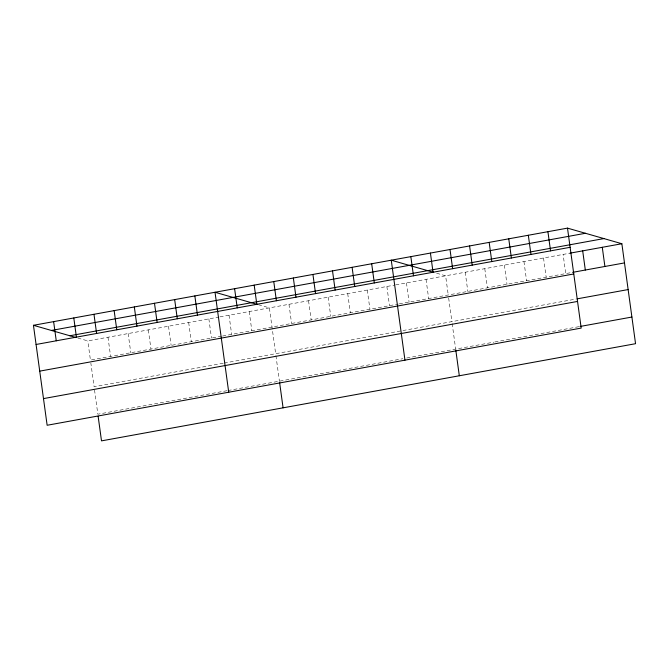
<?xml version="1.0" encoding="UTF-8"?>
<svg xmlns="http://www.w3.org/2000/svg" width="669" height="669" viewBox="0 0 669 669"><rect width="100%" height="100%" fill="white"/><g stroke="black" fill="none" stroke-linecap="round" stroke-linejoin="round"><path stroke-width="0.5" stroke-dasharray="3.35 2.51" d="M77.838 338.046L87.806 340.906L218.947 317.047M219.959 316.863L394.71 285.061M395.688 284.885L569.963 253.175M221.573 336.223L90.432 360.081L87.806 340.906M222.585 336.039L398.314 304.061M399.293 303.885L565.74 273.596L563.114 254.421M566.718 273.42L571.61 272.534M223.203 363.25L94.086 386.741L90.859 363.158M224.215 363.066L576.243 299.01M226.967 390.713L97.85 414.211L94.354 388.706M227.978 390.537L402.788 358.726M406.71 358.015L493.847 342.16M494.826 341.976L580.006 326.48M436.648 273.228L445.621 275.804L448.247 294.979M258.418 304.721L269.381 307.865L275.661 353.709M543.529 257.983L546.155 277.158M523.944 261.546L526.578 280.729M504.367 265.108L506.993 284.292M484.782 268.67L487.408 287.854M465.206 272.241L467.832 291.416M448.665 298.056L451.901 321.638M452.169 323.595L455.664 349.101M426.036 279.366L428.662 298.541M406.459 282.928L409.085 302.104M386.874 286.491L389.5 305.666M367.289 290.053L369.924 309.229M347.713 293.616L350.339 312.791M328.128 297.178L330.754 316.353M308.551 300.741L311.177 319.916M288.966 304.303L291.592 323.478M275.929 355.665L279.425 381.171M249.211 311.537L251.837 330.72M229.032 315.208L231.658 334.383M208.862 318.879L211.488 338.054M188.683 322.55L191.309 341.725M168.504 326.221L171.139 345.396M148.334 329.892L150.96 349.067M128.155 333.563L130.781 352.739M107.985 337.235L110.611 356.41"/><path stroke-width="1" d="M567.496 228.129L581.194 328.094L47.139 425.267L33.45 325.301L567.496 228.129L621.861 243.733L635.55 343.699L101.504 440.871L98.134 416.26M51.388 330.453L585.434 233.28M69.869 335.754L603.915 238.582M36.076 344.476L570.13 247.304M569.963 253.175L621.861 243.733M572.589 272.35L624.486 262.909M39.73 371.136L573.776 273.964M577.222 298.834L628.132 289.568M43.493 398.607L577.539 301.435M580.006 326.48L631.896 317.039M433.663 272.367L391.265 260.199L404.954 360.156M257.423 304.437L215.025 292.261L228.723 392.226M33.45 325.301L75.848 337.477M602.276 247.296L604.901 266.471M582.691 250.858L585.316 270.033M547.919 231.691L550.545 250.867M528.334 235.254L530.96 254.429M508.758 238.816L511.384 257.991M489.173 242.379L491.799 261.562M469.588 245.941L472.214 265.125M450.011 249.504L452.637 268.687M455.806 350.13L459.31 375.761M430.426 253.074L433.052 272.25M410.841 256.637L413.475 275.812M371.68 263.762L374.306 282.937M352.103 267.324L354.729 286.499M332.518 270.886L335.144 290.062M312.933 274.449L315.559 293.624M293.357 278.011L295.982 297.187M273.772 281.574L276.397 300.749M279.567 382.2L283.079 407.831M254.187 285.136L256.821 304.311M234.61 288.699L237.236 307.882M194.855 295.932L197.48 315.116M174.676 299.603L177.302 318.787M154.497 303.274L157.131 322.458M134.327 306.946L136.953 326.129M114.148 310.617L116.774 329.8M93.978 314.288L96.604 333.471M73.799 317.959L76.425 337.134M53.629 321.63L56.255 340.805"/></g></svg>
